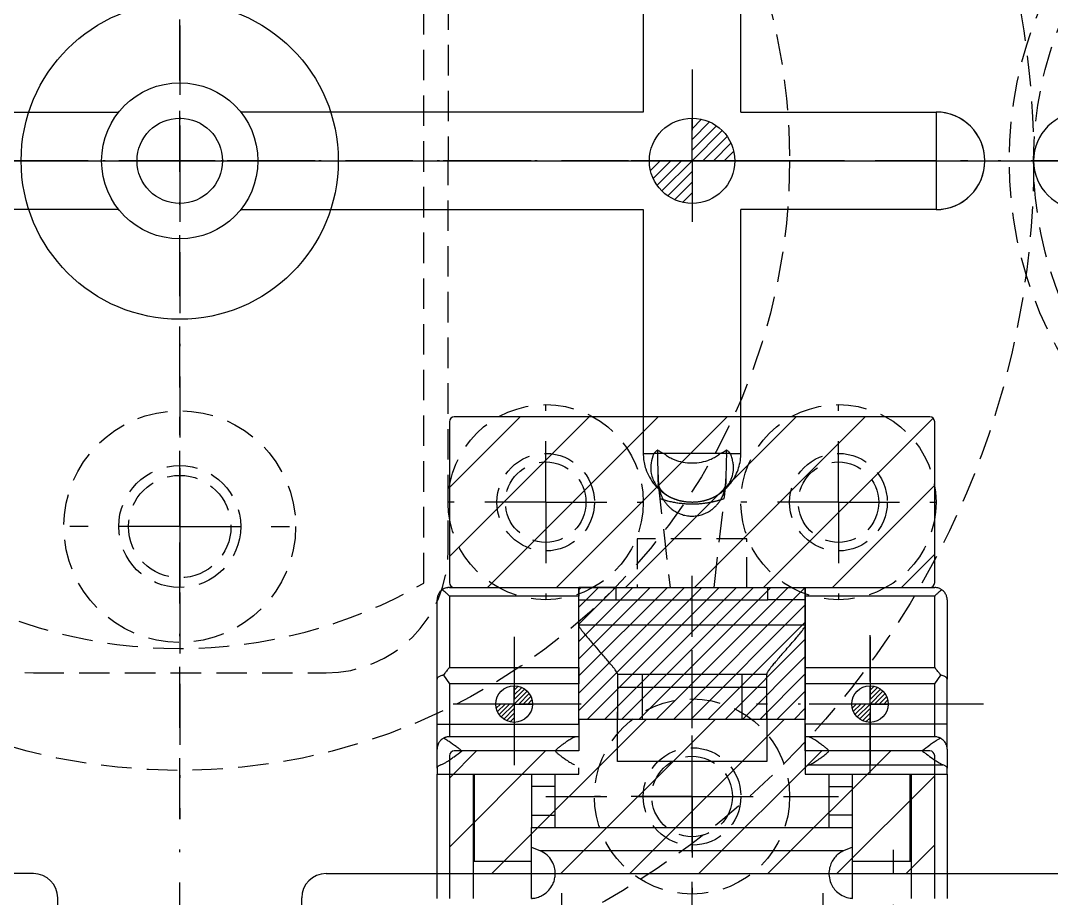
# Model space of a CAD drawing. Extents: x -430 to 437, y -440 to 538.
# Drawn here: x 209.81 to 252.06, y -220.85 to -184.85 of the extents above; entities that cross this region are included whole.
import ezdxf

# ---------------------------------------------------------------- set-up
doc = ezdxf.new("R2010")
doc.units = 0
doc.linetypes.add('BORDER', pattern=[8.75, 2.5, -1.25, 2.5, -1.25, 0, -1.25])
doc.linetypes.add('HIDDEN', pattern=[1.875, 1.25, -0.625])
for name, color, linetype in [('1', 7, 'CONTINUOUS'), ('100', 7, 'CONTINUOUS'), ('2', 7, 'CONTINUOUS')]:
    doc.layers.add(name, color=color, linetype=linetype)

msp = doc.modelspace()

# ---------------------------------------------------------------- linework, layer by layer
at = {"layer": '1', "color": 141, "linetype": 'BORDER'}
for p, q in [((216.3318, -394.6018), (216.3318, 13.3982)), ((216.3318, -394.6018), (216.3318, 13.3982)), ((216.3318, -163.6018), (216.3318, -190.6018)), ((216.3318, -185.4006), (216.3318, -190.6018)), ((237.3318, -186.8518), (237.3318, -190.6018)), ((237.3318, -186.8518), (237.3318, -190.6018)), ((62.3318, -190.6018), (370.3318, -190.6018)), ((247.3318, -190.6018), (185.3318, -190.6018)), ((216.3318, -190.6018), (189.3318, -190.6018)), ((216.3318, -190.6018), (211.1306, -190.6018)), ((216.3318, -190.6018), (216.3318, -195.8031)), ((221.533, -190.6018), (216.3318, -190.6018)), ((243.3318, -190.6018), (216.3318, -190.6018)), ((216.3318, -190.6018), (216.3318, -217.6018)), ((237.3318, -190.6018), (233.5818, -190.6018)), ((237.3318, -190.6018), (233.5818, -190.6018)), ((241.0818, -190.6018), (237.3318, -190.6018)), ((237.3318, -190.6018), (237.3318, -194.3518)), ((241.0818, -190.6018), (237.3318, -190.6018)), ((237.3318, -190.6018), (237.3318, -194.3518)), ((266.3318, -190.6018), (248.3318, -190.6018)), ((237.3318, -249.2698), (237.3318, -206.6118)), ((230.0388, -210.1305), (230.0388, -212.8805)), ((244.6248, -215.7118), (244.6248, -210.0492)), ((244.6248, -210.1305), (244.6248, -212.8805)), ((237.3318, -216.6712), (237.3318, -210.6712)), ((230.0388, -212.8805), (227.2888, -212.8805)), ((232.7888, -212.8805), (230.0388, -212.8805)), ((230.0388, -212.8805), (230.0388, -215.6305)), ((249.2768, -212.8805), (239.9728, -212.8805)), ((244.6248, -212.8805), (241.8748, -212.8805)), ((247.3748, -212.8805), (244.6248, -212.8805)), ((244.6248, -212.8805), (244.6248, -215.6305)), ((231.3318, -216.6712), (237.3318, -216.6712)), ((237.3318, -216.6712), (243.3318, -216.6712)), ((237.3318, -222.6712), (237.3318, -216.6712)), ((245.5938, -241.3104), (245.5938, -218.8526))]:
    msp.add_line(p, q, dxfattribs=at)
at = {"layer": '1', "color": 141, "linetype": 'HIDDEN'}
msp.add_line((226.3318, -207.9223), (226.3318, -173.2813), dxfattribs=at)
at = {"layer": '1', "color": 7, "linetype": 'HIDDEN'}
for p, q in [((227.3318, -174.6018), (227.3318, -190.6018)), ((227.3318, -206.6018), (227.3318, -190.6018)), ((236.1721, -202.6018), (235.7687, -202.6018)), ((236.1755, -202.6018), (236.1755, -202.6018)), ((238.8949, -202.6018), (238.4915, -202.6018)), ((235.9319, -203.7248), (235.9412, -203.8389)), ((235.9412, -203.8389), (235.9415, -203.8418)), ((235.9415, -203.8418), (235.9417, -203.8434)), ((235.9416, -203.8418), (235.9417, -203.8427)), ((235.942, -203.8452), (235.9417, -203.8427)), ((235.9417, -203.8427), (235.9417, -203.8434)), ((235.9417, -203.8434), (235.9421, -203.8464)), ((235.9417, -203.8434), (236.4293, -208.1007)), ((235.9458, -203.8708), (235.942, -203.8452)), ((238.2342, -208.1021), (238.7219, -203.8433)), ((238.6951, -204.009), (238.7216, -203.8463)), ((238.7216, -203.8467), (238.7207, -203.8534)), ((238.7221, -203.8417), (238.7216, -203.8467)), ((238.7216, -203.8463), (238.7219, -203.8433)), ((238.7219, -203.8433), (238.7221, -203.8418)), ((238.7221, -203.8418), (238.7224, -203.8388)), ((238.7224, -203.8388), (238.7317, -203.7248)), ((236.347, -204.3425), (236.4094, -204.3767)), ((236.3475, -204.3429), (236.41, -204.3767)), ((236.4094, -204.3767), (236.4121, -204.3781)), ((236.41, -204.3767), (236.4122, -204.3779)), ((236.4121, -204.3781), (236.4136, -204.3789)), ((236.4136, -204.3789), (236.4134, -204.3788)), ((236.4163, -204.3803), (236.4136, -204.3789)), ((238.2592, -204.3735), (238.2526, -204.377)), ((238.2531, -204.377), (238.2627, -204.372)), ((238.2698, -204.3679), (238.2592, -204.3735)), ((210.3318, -211.6018), (222.3318, -211.6018))]:
    msp.add_line(p, q, dxfattribs=at)
at = {"layer": '1', "color": 7, "linetype": 'CONTINUOUS'}
for p, q in [((235.3318, -178.6018), (235.3318, -188.6018)), ((239.3318, -188.6018), (239.3318, -178.6018)), ((197.3318, -188.6018), (213.8323, -188.6018)), ((235.3318, -188.6018), (218.8314, -188.6018)), ((239.3318, -188.6018), (247.3318, -188.6018)), ((247.3318, -188.6018), (247.3318, -190.6018)), ((147.3318, -190.6018), (285.3318, -190.6018)), ((147.3318, -190.6018), (285.3318, -190.6018)), ((247.3318, -190.6018), (247.3318, -192.6018)), ((213.8323, -192.6018), (197.3318, -192.6018)), ((218.8314, -192.6018), (235.3318, -192.6018)), ((235.3318, -192.6018), (235.3318, -202.6018)), ((247.3318, -192.6018), (239.3318, -192.6018)), ((239.3318, -202.6018), (239.3318, -192.6018)), ((235.3318, -202.6018), (235.7663, -202.6018)), ((238.4881, -202.6018), (236.1755, -202.6018)), ((238.8973, -202.6018), (239.3318, -202.6018)), ((227.3868, -208.1018), (232.6908, -208.1018)), ((232.6908, -208.1018), (232.6908, -208.458)), ((234.2208, -208.1018), (232.6908, -208.1018)), ((234.2208, -208.6118), (234.2208, -208.1018)), ((240.4428, -208.6118), (240.4428, -208.1018)), ((240.4428, -208.1018), (241.9728, -208.1018)), ((241.9728, -208.458), (241.9728, -208.1018)), ((241.9728, -208.1018), (247.2768, -208.1018)), ((226.8768, -211.8605), (226.8768, -208.6118)), ((232.6908, -208.458), (227.3868, -208.458)), ((227.3868, -208.458), (227.3868, -211.3854)), ((232.6908, -211.3854), (232.6908, -208.458)), ((232.6908, -208.6118), (234.2208, -208.6118)), ((234.2208, -208.6118), (240.4428, -208.6118)), ((241.9728, -208.6118), (240.4428, -208.6118)), ((247.2768, -208.458), (241.9728, -208.458)), ((241.9728, -211.3854), (241.9728, -208.458)), ((247.2768, -211.3854), (247.2768, -208.458)), ((247.7868, -208.6118), (247.7868, -211.8605)), ((232.6908, -209.6318), (241.9728, -209.6318)), ((227.3868, -211.3854), (232.6908, -211.3854)), ((232.6908, -211.3854), (232.6908, -212.0492)), ((234.2718, -211.6394), (234.2718, -211.6718)), ((235.2918, -211.6718), (234.2718, -211.6718)), ((234.2718, -211.6718), (234.2718, -213.2018)), ((239.3718, -211.6718), (235.2918, -211.6718)), ((235.2918, -211.6718), (235.2918, -213.2018)), ((240.3918, -211.6718), (239.3718, -211.6718)), ((239.3718, -211.6718), (239.3718, -213.2018)), ((240.3914, -211.6458), (240.3919, -211.6514)), ((240.3918, -211.6514), (240.3918, -211.6718)), ((240.3918, -213.2018), (240.3918, -211.6718)), ((241.9728, -212.0492), (241.9728, -211.3854)), ((241.9728, -211.3854), (247.2768, -211.3854)), ((226.8768, -213.7118), (226.8768, -211.8605)), ((227.1406, -211.6953), (227.3868, -212.0492)), ((232.6908, -212.0492), (227.3868, -212.0492)), ((227.3868, -212.0492), (227.3868, -213.7118)), ((232.6908, -213.7118), (232.6908, -212.0492)), ((247.2768, -212.0492), (241.9728, -212.0492)), ((241.9728, -213.7118), (241.9728, -212.0492)), ((247.2768, -212.0492), (247.523, -211.6953)), ((247.2768, -213.7118), (247.2768, -212.0492)), ((247.7868, -213.7118), (247.7868, -211.8605)), ((234.2718, -215.2418), (234.2718, -213.2018)), ((240.3918, -213.2018), (240.3918, -215.2418)), ((226.8768, -214.7318), (226.8768, -213.7118)), ((226.8768, -213.7118), (227.3868, -213.7118)), ((227.3868, -213.7118), (232.6908, -213.7118)), ((227.3868, -213.7118), (227.3868, -214.2218)), ((232.6908, -213.7118), (232.6908, -214.2218)), ((247.2768, -213.7118), (241.9728, -213.7118)), ((241.9728, -213.7118), (241.9728, -214.2218)), ((247.2768, -214.2218), (247.2768, -213.7118)), ((247.7868, -213.7118), (247.2768, -213.7118)), ((247.7868, -214.7318), (247.7868, -213.7118)), ((232.5936, -214.2218), (227.3868, -214.2218)), ((232.6908, -214.2218), (232.5936, -214.2218)), ((242.07, -214.2218), (241.9728, -214.2218)), ((241.9728, -214.2218), (241.9728, -215.4952)), ((247.2768, -214.2218), (242.07, -214.2218)), ((226.8768, -215.5066), (226.8768, -214.7318)), ((247.7868, -214.7318), (247.7868, -215.5066)), ((240.3918, -215.2418), (234.2718, -215.2418)), ((242.1477, -215.3685), (247.6097, -215.3685)), ((226.8768, -215.5066), (226.8768, -215.7518)), ((226.8768, -215.7518), (227.3868, -215.7518)), ((226.8768, -220.8518), (226.8768, -215.7518)), ((227.3868, -215.7518), (232.6908, -215.7518)), ((227.3868, -215.7518), (227.3868, -220.8518)), ((228.3558, -215.7518), (228.3558, -220.8518)), ((228.4068, -219.3218), (228.4068, -215.7518)), ((230.7528, -215.7518), (230.7528, -217.9448)), ((231.7218, -217.9448), (231.7218, -215.7518)), ((232.6908, -215.7518), (232.6908, -215.4952)), ((241.9728, -215.4952), (241.9728, -215.7518)), ((241.9728, -215.7518), (247.2768, -215.7518)), ((242.9418, -215.7518), (242.9418, -217.9448)), ((243.9108, -217.9448), (243.9108, -215.7518)), ((246.2568, -215.7518), (246.2568, -219.3218)), ((246.3078, -215.7518), (246.3078, -220.8518)), ((247.2768, -215.7518), (247.7868, -215.7518)), ((247.2768, -220.8518), (247.2768, -215.7518)), ((247.7868, -215.7518), (247.7868, -215.5066)), ((247.7868, -215.7518), (247.7868, -220.8518)), ((230.7528, -218.7564), (230.7528, -217.9448)), ((230.7528, -217.9448), (243.9108, -217.9448)), ((243.9108, -218.7564), (243.9108, -217.9448)), ((230.7528, -220.8506), (230.7528, -218.7564)), ((230.7528, -218.7564), (231.1215, -218.9022)), ((243.9108, -218.7564), (243.5421, -218.9022)), ((243.9108, -220.8506), (243.9108, -218.7564)), ((243.5421, -218.9022), (231.1215, -218.9022)), ((228.3558, -219.3218), (230.7528, -219.3218)), ((243.9108, -219.3218), (246.3078, -219.3218))]:
    msp.add_line(p, q, dxfattribs=at)
at = {"layer": '1', "color": 231, "linetype": 'CONTINUOUS'}
for p, q in [((237.3318, -190.6018), (237.3318, -188.8518)), ((237.3318, -190.6018), (237.3318, -188.8518)), ((237.7247, -188.8965), (237.3318, -189.2893)), ((237.7247, -188.8965), (237.3318, -189.2893)), ((238.0518, -189.0068), (237.3318, -189.7268)), ((238.0518, -189.0068), (237.3318, -189.7268)), ((238.331, -189.1651), (237.3318, -190.1643)), ((238.331, -189.1651), (237.3318, -190.1643)), ((238.5693, -189.3644), (237.3318, -190.6018)), ((238.5693, -189.3644), (237.3318, -190.6018)), ((238.7685, -189.6026), (237.7693, -190.6018)), ((238.7685, -189.6026), (237.7693, -190.6018)), ((238.9268, -189.8818), (238.2068, -190.6018)), ((238.9268, -189.8818), (238.2068, -190.6018)), ((239.0372, -190.209), (238.6443, -190.6018)), ((239.0372, -190.209), (238.6443, -190.6018)), ((237.3318, -190.6018), (235.5818, -190.6018)), ((237.3318, -190.6018), (235.5818, -190.6018)), ((235.6265, -190.9947), (236.0193, -190.6018)), ((235.6265, -190.9947), (236.0193, -190.6018)), ((235.7368, -191.3219), (236.4568, -190.6018)), ((235.7368, -191.3219), (236.4568, -190.6018)), ((235.8951, -191.601), (236.8943, -190.6018)), ((235.8951, -191.601), (236.8943, -190.6018)), ((236.0944, -191.8393), (237.3318, -190.6018)), ((236.0944, -191.8393), (237.3318, -190.6018)), ((237.3318, -190.6018), (239.0818, -190.6018)), ((237.3318, -190.6018), (237.3318, -192.3518)), ((237.3318, -190.6018), (239.0818, -190.6018)), ((237.3318, -190.6018), (237.3318, -192.3518)), ((236.3326, -192.0385), (237.3318, -191.0393)), ((236.3326, -192.0385), (237.3318, -191.0393)), ((236.6118, -192.1969), (237.3318, -191.4768)), ((236.6118, -192.1969), (237.3318, -191.4768)), ((236.939, -192.3072), (237.3318, -191.9143)), ((236.939, -192.3072), (237.3318, -191.9143))]:
    msp.add_line(p, q, dxfattribs=at)
at = {"layer": '1', "color": 150, "linetype": 'CONTINUOUS'}
for p, q in [((227.3868, -206.8294), (233.1143, -201.1018)), ((227.3868, -204.0009), (230.2859, -201.1018)), ((228.9428, -208.1018), (235.9428, -201.1018)), ((231.7712, -208.1018), (238.7712, -201.1018)), ((234.5996, -208.1018), (241.5996, -201.1018)), ((237.428, -208.1018), (244.428, -201.1018)), ((240.2565, -208.1018), (247.2077, -201.1506)), ((243.0849, -208.1018), (247.2768, -203.9099)), ((245.9133, -208.1018), (247.2768, -206.7383))]:
    msp.add_line(p, q, dxfattribs=at)
at = {"layer": '1', "color": 91, "linetype": 'CONTINUOUS'}
for p, q in [((247.0768, -201.1018), (227.5868, -201.1018)), ((227.3868, -201.3018), (227.3868, -207.9018)), ((247.2768, -207.9018), (247.2768, -201.3018)), ((227.5868, -208.1018), (247.0768, -208.1018))]:
    msp.add_line(p, q, dxfattribs=at)
at = {"layer": '1', "color": 213, "linetype": 'HIDDEN'}
for p, q in [((239.5818, -206.1018), (235.0818, -206.1018)), ((235.0818, -206.1018), (235.0818, -208.1018)), ((239.5818, -208.1018), (239.5818, -206.1018))]:
    msp.add_line(p, q, dxfattribs=at)
at = {"layer": '1', "color": 121, "linetype": 'CONTINUOUS'}
for p, q in [((234.2718, -211.6394), (234.2718, -211.6394)), ((240.3919, -211.6514), (240.3918, -211.6514)), ((242.1477, -215.3685), (242.1477, -215.3686)), ((230.7528, -220.8506), (230.7528, -220.8506)), ((243.9108, -220.8513), (243.9108, -220.8506))]:
    msp.add_line(p, q, dxfattribs=at)
at = {"layer": '1', "color": 30, "linetype": 'CONTINUOUS'}
for p, q in [((230.0388, -212.8805), (230.0388, -212.1305)), ((230.2072, -212.1496), (230.0388, -212.318)), ((230.3474, -212.1969), (230.0388, -212.5055)), ((230.4671, -212.2648), (230.0388, -212.693)), ((230.5692, -212.3502), (230.0388, -212.8805)), ((230.6546, -212.4523), (230.2263, -212.8805)), ((244.6248, -212.8805), (244.6248, -212.1305)), ((244.7932, -212.1496), (244.6248, -212.318)), ((244.9334, -212.1969), (244.6248, -212.5055)), ((245.0531, -212.2648), (244.6248, -212.693)), ((245.1552, -212.3502), (244.6248, -212.8805)), ((245.2406, -212.4523), (244.8123, -212.8805)), ((230.0388, -212.8805), (229.2888, -212.8805)), ((229.308, -213.0489), (229.4763, -212.8805)), ((229.3552, -213.1891), (229.6638, -212.8805)), ((229.4231, -213.3087), (229.8513, -212.8805)), ((229.5085, -213.4108), (230.0388, -212.8805)), ((230.0388, -212.8805), (230.7888, -212.8805)), ((230.0388, -212.8805), (230.0388, -213.6305)), ((230.7224, -212.5719), (230.4138, -212.8805)), ((230.7697, -212.7121), (230.6013, -212.8805)), ((244.6248, -212.8805), (243.8748, -212.8805)), ((243.894, -213.0489), (244.0623, -212.8805)), ((243.9412, -213.1891), (244.2498, -212.8805)), ((244.0091, -213.3087), (244.4373, -212.8805)), ((244.0945, -213.4108), (244.6248, -212.8805)), ((244.6248, -212.8805), (245.3748, -212.8805)), ((244.6248, -212.8805), (244.6248, -213.6305)), ((245.3084, -212.5719), (244.9998, -212.8805)), ((245.3557, -212.7121), (245.1873, -212.8805)), ((229.6106, -213.4962), (230.0388, -213.068)), ((229.7302, -213.5641), (230.0388, -213.2555)), ((244.1966, -213.4962), (244.6248, -213.068)), ((244.3162, -213.5641), (244.6248, -213.2555)), ((229.8705, -213.6114), (230.0388, -213.443)), ((244.4565, -213.6114), (244.6248, -213.443)), ((231.7218, -216.2618), (230.7528, -216.2618)), ((242.9418, -216.2618), (243.9108, -216.2618)), ((230.7528, -217.4348), (231.7218, -217.4348)), ((243.9108, -217.4348), (242.9418, -217.4348))]:
    msp.add_line(p, q, dxfattribs=at)
at = {"layer": '1', "color": 71, "linetype": 'CONTINUOUS'}
for p, q in [((210.3318, -219.8318), (180.3318, -219.8318)), ((222.3318, -219.8318), (252.3318, -219.8318)), ((211.3318, -274.1978), (211.3318, -220.8318)), ((221.3318, -274.1978), (221.3318, -220.8318))]:
    msp.add_line(p, q, dxfattribs=at)
at = {"layer": '1', "color": 141, "linetype": 'HIDDEN'}
for centre, radius in [((216.3318, -190.6018), 50), ((216.3318, -190.6018), 35), ((216.3318, -205.6018), 4.75)]:
    msp.add_circle(centre, radius, dxfattribs=at)
at = {"layer": '1', "color": 7, "linetype": 'HIDDEN'}
for centre, radius in [((216.3318, -190.6018), 25), ((266.3318, -190.6018), 16), ((266.3318, -190.6018), 15)]:
    msp.add_circle(centre, radius, dxfattribs=at)
at = {"layer": '1', "color": 7, "linetype": 'CONTINUOUS'}
for radius in [6.5, 3.2012, 1.75]:
    msp.add_circle((216.3318, -190.6018), radius, dxfattribs=at)
at = {"layer": '1', "color": 231, "linetype": 'CONTINUOUS'}
msp.add_circle((237.3318, -190.6018), 1.75, dxfattribs=at)
msp.add_circle((237.3318, -190.6018), 1.75, dxfattribs=at)
at = {"layer": '1', "color": 21, "linetype": 'HIDDEN'}
for centre in [(231.3318, -204.6018), (243.3318, -204.6018), (237.3318, -216.6712)]:
    msp.add_circle(centre, 4, dxfattribs=at)
at = {"layer": '1', "color": 30, "linetype": 'CONTINUOUS'}
for centre in [(230.0388, -212.8805), (244.6248, -212.8805)]:
    msp.add_circle(centre, 0.75, dxfattribs=at)
at = {"layer": '1', "color": 7, "linetype": 'CONTINUOUS'}
for centre, radius, start, end in [((247.3318, -190.6018), 2, 359.99973, 89.99989), ((247.3318, -190.6018), 2, 0, 90.00011), ((247.3318, -190.6018), 2, 0.00027, 90), ((247.3318, -190.6018), 2, 0, 90), ((253.3318, -190.6018), 2, 90, 270), ((247.3318, -190.6018), 2, 270, 359.99973), ((247.3318, -190.6018), 2, 270, 0), ((247.3318, -190.6018), 2, 270.00011, 0.00027), ((247.3318, -190.6018), 2, 269.99989, 0), ((241.6248, -202.496), 6.2939, 180.96324, 181.67139), ((236.9073, -202.6337), 1.5744, 181.67139, 183.0863), ((237.2361, -202.6159), 1.9037, 183.08839, 190.94008), ((237.1075, -203.2161), 1.4733, 160.29379, 174.92006), ((236.9661, -203.1654), 1.3231, 158.47511, 160.29493), ((240.6686, -204.6258), 5.3032, 157.56643, 158.47511), ((238.3839, -205.2586), 3.7296, 133.08334, 134.57389), ((239.084, -206.0071), 4.7545, 131.76271, 133.08334), ((242.393, -202.6978), 6.4791, 179.715, 180.48093), ((241.9626, -202.6957), 6.0488, 179.06775, 179.71468), ((247.5636, -202.6544), 11.6499, 180.48093, 181.05191), ((260.1003, -202.9909), 24.1889, 178.74417, 179.06775), ((238.4147, -198.7066), 4.509, 236.36594, 237.14193), ((236.579, -201.5486), 1.1257, 237.14193, 238.69525), ((236.5861, -201.537), 1.1393, 238.69618, 241.15282), ((236.6087, -201.496), 1.1861, 241.15282, 243.53846), ((236.6133, -201.4868), 1.1964, 243.53844, 245.2152), ((238.119, -198.2258), 4.7882, 245.2152, 246.05307), ((239.0588, -199.0449), 4.5787, 230.97138, 231.77488), ((236.9328, -201.7442), 1.1427, 231.77488, 233.38322), ((237.1009, -201.518), 1.4246, 233.38336, 241.05046), ((237.2616, -201.2274), 1.7567, 241.05046, 247.94121), ((237.4022, -201.2277), 1.7563, 292.05867, 298.96341), ((237.563, -201.5182), 1.4243, 298.96341, 306.61678), ((237.7299, -201.7429), 1.1444, 306.61882, 308.22543), ((235.6056, -199.0459), 4.5775, 308.22543, 309.029), ((236.545, -198.2267), 4.7873, 293.94694, 294.78513), ((238.0505, -201.487), 1.1962, 294.78513, 296.46154), ((238.0553, -201.4966), 1.1854, 296.46064, 298.87078), ((238.0779, -201.5375), 1.1387, 298.87078, 301.30475), ((238.085, -201.5493), 1.1249, 301.30341, 302.85838), ((236.2506, -198.7091), 4.506, 302.85838, 303.63472), ((214.0812, -202.9986), 24.6711, 0.93184, 1.24914), ((235.5803, -206.0065), 4.7536, 46.91662, 48.23754), ((228.2383, -202.6669), 10.5117, 358.90215, 359.51878), ((232.5793, -202.6977), 6.1705, 0.29759, 0.93184), ((232.1537, -202.6998), 6.5962, 359.51878, 0.29683), ((236.2818, -205.2565), 3.7267, 45.42497, 46.91662), ((233.9909, -204.6279), 5.3079, 21.53052, 22.43836), ((237.6965, -203.166), 1.3243, 19.71245, 21.53052), ((237.5358, -203.2236), 1.495, 12.6022, 19.71272), ((237.3112, -202.5974), 2.021, 353.81353, 355.39711), ((237.6889, -202.6278), 1.642, 355.39711, 357.15338), ((237.7565, -202.6312), 1.5744, 357.15448, 358.45905), ((233.0376, -202.5043), 6.295, 358.45905, 359.11182), ((237.363, -202.5914), 2.0329, 190.94008, 198.5388), ((236.8647, -203.1945), 1.2296, 174.92006, 190.93903), ((251.3138, -202.5854), 15.4008, 181.05235, 181.80221), ((297.4645, -201.1333), 61.5744, 181.80221, 182.177316), ((237.2971, -201.1398), 1.8512, 247.94105, 259.25857), ((237.3318, -200.9568), 2.0374, 259.25857, 270), ((237.3318, -200.9572), 2.0371, 270.00016, 280.78708), ((237.3667, -201.1401), 1.8509, 280.78708, 292.05879), ((154.7925, -200.404), 83.9926, 357.906265, 358.197931), ((224.3469, -202.5924), 14.4038, 358.19793, 358.90236), ((237.6139, -203.2061), 1.415, 5.29353, 12.6022), ((237.7648, -203.1921), 1.2634, 351.83707, 5.29361), ((237.3246, -202.5989), 2.0075, 335.96715, 353.81359), ((237.3263, -202.6037), 1.9942, 198.5386, 209.32805), ((237.3468, -202.5922), 2.0177, 209.32805, 220.05078), ((236.8595, -203.1955), 1.2243, 190.93919, 201.85841), ((237.3272, -202.6), 2.0046, 318.12609, 335.96715), ((237.8025, -203.1975), 1.2254, 338.173, 351.83707), ((236.9257, -203.169), 1.2956, 201.85841, 212.4713), ((237.3559, -202.5845), 2.0296, 220.05075, 221.89857), ((236.944, -203.1573), 1.3173, 212.47115, 215.21713), ((237.078, -202.8339), 1.6562, 221.89857, 223.94337), ((236.7805, -203.2727), 1.1172, 215.21713, 218.19828), ((237.0293, -202.8808), 1.5886, 223.94468, 225.3104), ((236.7497, -203.297), 1.0779, 218.1988, 219.88997), ((240.3741, -199.4995), 6.3447, 225.3104, 225.99456), ((239.2299, -201.2239), 4.3105, 219.88997, 220.73629), ((236.081, -201.3475), 3.7709, 313.91853, 315.55404), ((235.4418, -201.2271), 4.3023, 319.2247, 320.07335), ((237.9174, -203.299), 1.0741, 320.07335, 321.77189), ((237.7964, -203.2037), 1.2282, 321.77173, 330.06441), ((237.6847, -202.9205), 1.5245, 315.55404, 318.1267), ((237.7473, -203.1754), 1.2848, 330.06441, 338.17271), ((227.3621, -208.5935), 0.48, 131.55136, 151.92138), ((227.3133, -208.5385), 0.4065, 128.60502, 131.55197), ((228.0783, -209.4966), 1.6325, 127.13487, 128.60502), ((227.9764, -209.5241), 1.5959, 122.43925, 123.62081), ((223.0217, -213.6537), 6.8095, 52.7066, 53.28395), ((227.334, -208.5134), 0.3983, 120.07588, 122.43925), ((227.3742, -208.5828), 0.4785, 109.44696, 120.07626), ((226.1152, -209.592), 1.7039, 51.55308, 52.7066), ((226.0727, -209.6455), 1.7722, 47.64934, 51.55168), ((227.3906, -208.6292), 0.5277, 99.36716, 109.44696), ((227.3718, -208.5155), 0.4125, 94.6328, 99.36491), ((227.4058, -208.9349), 0.8333, 91.30473, 94.6328), ((247.2399, -209.7234), 1.622, 87.75099, 88.69394), ((247.2876, -208.5067), 0.4043, 85.86166, 87.75099), ((247.2821, -208.5834), 0.4812, 75.43659, 85.86096), ((247.2704, -208.6283), 0.5277, 65.52479, 75.43659), ((248.7105, -209.7846), 1.9555, 127.16137, 130.55345), ((247.3206, -208.5181), 0.4066, 60.09991, 65.52454), ((247.0929, -208.9141), 0.8633, 56.37997, 60.09991), ((248.7901, -209.8895), 2.0872, 126.68695, 127.16207), ((252.5405, -214.9235), 8.3647, 126.44985, 126.68695), ((246.599, -209.4733), 1.6056, 51.25204, 52.74999), ((247.3536, -208.5329), 0.4, 48.25203, 51.25204), ((247.3416, -208.5464), 0.4181, 44.28179, 48.25256), ((247.2716, -208.6147), 0.5158, 40.7137, 44.28179), ((247.2722, -208.6142), 0.5151, 24.18848, 40.71404), ((227.6978, -208.6289), 0.8211, 175.71973, 178.81169), ((227.2857, -208.598), 0.4079, 171.33433, 175.71973), ((227.4045, -208.6162), 0.5281, 151.92138, 171.33106), ((226.2297, -209.4731), 1.539, 43.46148, 47.64934), ((226.4372, -209.2765), 1.2532, 42.56088, 43.46189), ((223.6496, -211.8364), 5.0378, 42.11252, 42.56088), ((249.231, -210.2245), 2.6342, 136.36166, 137.8873), ((248.2513, -209.2904), 1.2806, 134.1741, 136.36166), ((248.5558, -209.6038), 1.7175, 130.55345, 134.17289), ((247.275, -208.6129), 0.5119, 8.61392, 24.18848), ((247.3726, -208.5981), 0.4132, 4.261, 8.61438), ((246.9575, -208.6291), 0.8295, 1.19044, 4.261), ((232.8711, -209.6268), 0.1842, 191.7241, 198.27642), ((232.8423, -209.6363), 0.1537, 198.27642, 205.46305), ((233.1035, -209.5119), 0.4431, 205.46816, 213.43671), ((234.4105, -208.6489), 2.0093, 213.43671, 217.17768), ((235.9061, -207.5147), 3.8863, 217.1768, 219.28784), ((242.4082, -202.195), 12.2874, 219.28784, 220.47541), ((237.8151, -206.812), 5.0604, 320.95656, 322.98486), ((240.3718, -208.7397), 1.8584, 322.98486, 326.33224), ((241.033, -209.1801), 1.0639, 326.33253, 330.0537), ((241.8186, -209.6327), 0.1573, 330.0537, 339.74187), ((241.8594, -209.6478), 0.1138, 339.74089, 343.73571), ((241.5259, -209.5505), 0.4612, 343.73571, 345.71937), ((247.2635, -198.0518), 18.6701, 220.47549, 221.12837), ((289.5068, -161.1638), 74.7523, 221.12837, 221.454599), ((200.9536, -175.106), 53.6829, 318.53637, 319.20276), ((235.724, -205.1161), 7.7527, 319.20276, 320.95642), ((165.8059, -270.2414), 90.1714, 41.032987, 41.36459), ((298.1177, -260.8103), 75.8782, 138.620829, 139.002322), ((224.1573, -219.4584), 12.8163, 40.1535, 41.03299), ((226.7022, -217.3112), 9.4866, 38.73543, 40.15332), ((246.2547, -215.8821), 7.2603, 139.86393, 141.32171), ((252.0849, -220.7979), 14.8863, 139.00232, 139.86376), ((230.1563, -213.7833), 3.668, 143.77495, 145.30217), ((228.7946, -212.7857), 1.9799, 141.69754, 143.77495), ((229.2718, -213.1627), 2.5881, 139.86246, 141.69669), ((233.2443, -216.5123), 7.7843, 138.80499, 139.86246), ((231.8988, -213.1427), 2.8248, 36.13703, 38.73543), ((232.9621, -212.3662), 1.5081, 32.4662, 36.13677), ((233.8815, -211.7813), 0.4185, 25.4946, 32.4662), ((234.1208, -211.6672), 0.1533, 18.30193, 25.49504), ((234.0913, -211.6769), 0.1843, 11.74216, 18.30193), ((240.7879, -211.7151), 0.4024, 167.89808, 170.09148), ((240.4906, -211.6513), 0.0985, 163.4619, 167.89808), ((240.4933, -211.6521), 0.1012, 154.08533, 163.46272), ((240.7152, -211.7599), 0.3479, 149.0339, 154.08533), ((241.4789, -212.2182), 1.2385, 145.82752, 149.03413), ((242.2015, -212.7087), 2.1119, 143.37396, 145.82752), ((243.4503, -213.6371), 3.668, 141.32171, 143.3739), ((242.1348, -215.8921), 6.8375, 39.91609, 41.2334), ((245.4517, -213.1172), 2.513, 37.74382, 39.91609), ((245.957, -212.7261), 1.8739, 35.90512, 37.74402), ((244.5478, -213.7463), 3.6136, 34.58181, 35.90512), ((226.9685, -211.8654), 0.0918, 163.2976, 176.92744), ((226.9567, -211.8619), 0.0795, 148.65376, 163.2976), ((226.9939, -211.8845), 0.123, 133.54731, 148.65028), ((227.1067, -212.0033), 0.2868, 123.67249, 133.54731), ((227.1172, -212.019), 0.3057, 112.5186, 123.67283), ((227.244, -212.3248), 0.6368, 104.79626, 112.5186), ((227.2631, -212.3969), 0.7114, 103.16225, 104.79586), ((227.7501, -214.4796), 2.8503, 102.34658, 103.16225), ((246.9824, -214.0989), 2.4637, 76.3793, 77.32496), ((247.4179, -212.3019), 0.6147, 74.48564, 76.3793), ((247.4008, -212.3632), 0.6783, 67.66153, 74.48524), ((247.4958, -212.132), 0.4284, 59.07907, 67.66153), ((247.5999, -211.9582), 0.2258, 47.08337, 59.08045), ((247.6745, -211.878), 0.1162, 30.34604, 47.08337), ((247.7017, -211.8621), 0.0847, 16.21707, 30.34713), ((247.689, -211.8658), 0.098, 3.10228, 16.21707), ((227.3894, -214.7355), 0.513, 160.63742, 170.40999), ((227.4574, -214.7594), 0.585, 151.48696, 160.63742), ((227.3655, -214.7094), 0.4804, 138.38195, 151.48681), ((227.348, -214.6939), 0.4571, 124.94613, 138.38195), ((227.3243, -214.6601), 0.4157, 121.56667, 124.94588), ((227.9809, -215.7287), 1.6699, 119.88067, 121.56667), ((227.8519, -215.7194), 1.6012, 114.7403, 116.04254), ((223.811, -220.1875), 6.7846, 59.91697, 60.52935), ((227.3489, -214.6278), 0.3993, 112.13359, 114.7403), ((227.3667, -214.6716), 0.4466, 106.12143, 112.13192), ((226.3632, -215.7817), 1.693, 58.69049, 59.91697), ((227.3956, -214.7714), 0.5505, 100.71763, 106.12143), ((225.8819, -216.5732), 2.6194, 55.32798, 58.69162), ((227.3693, -214.6326), 0.4092, 95.28823, 100.71678), ((227.4086, -215.0567), 0.8352, 91.49062, 95.28823), ((219.2946, -226.0964), 14.1988, 53.88356, 55.32798), ((223.0196, -220.9911), 7.879, 52.78998, 53.8833), ((234.0264, -217.36), 3.4552, 126.95033, 129.10234), ((236.6404, -220.8352), 7.8037, 125.718, 126.95031), ((235.552, -219.3216), 5.9394, 124.30755, 125.718), ((234.136, -217.2463), 3.4271, 121.30121, 124.30726), ((232.9488, -215.2939), 1.1421, 116.09441, 121.30121), ((232.7883, -214.9662), 0.7771, 110.16946, 116.095), ((232.6051, -214.4675), 0.2459, 99.6304, 110.16946), ((232.5918, -214.389), 0.1662, 96.21155, 99.62758), ((232.6462, -214.8891), 0.6694, 94.50927, 96.21155), ((242.0214, -214.8684), 0.6484, 84.02666, 85.70001), ((242.0721, -214.3839), 0.1612, 80.67358, 84.02666), ((242.0597, -214.4594), 0.2377, 70.30206, 80.67303), ((241.8926, -214.9262), 0.7335, 64.40515, 70.30206), ((241.7198, -215.2869), 1.1335, 58.41662, 64.40465), ((240.3553, -217.5063), 3.7388, 55.12154, 58.41662), ((237.8056, -221.1642), 8.1976, 53.73781, 55.12154), ((239.9618, -218.2247), 4.5521, 51.88213, 53.73781), ((265.5733, -239.4751), 31.0223, 126.61163, 127.31696), ((251.697, -220.7986), 7.7551, 125.20116, 126.61163), ((249.5832, -217.8023), 4.0882, 122.83058, 125.20064), ((247.2346, -215.846), 1.6248, 87.43713, 88.50985), ((247.2891, -214.6282), 0.4056, 85.29136, 87.43713), ((247.2824, -214.7091), 0.4868, 76.42083, 85.29176), ((248.3627, -215.9106), 1.837, 119.29425, 122.83058), ((247.2835, -214.7046), 0.4822, 67.86563, 76.42083), ((248.3403, -215.8706), 1.7912, 118.67677, 119.29497), ((247.3149, -214.6274), 0.3989, 65.25878, 67.86851), ((250.9403, -220.6243), 7.2094, 118.36956, 118.67677), ((246.8113, -215.7202), 1.6021, 63.95769, 65.25878), ((246.7225, -215.7014), 1.6266, 59.89208, 60.8544), ((247.3354, -214.6445), 0.4049, 57.96141, 59.89208), ((247.2865, -214.7226), 0.4971, 36.40512, 57.96152), ((247.2721, -214.7332), 0.5149, 15.4543, 36.40512), ((247.3106, -214.7226), 0.475, 7.71816, 15.45308), ((227.6897, -214.7505), 0.8131, 175.28096, 178.68732), ((227.276, -214.7163), 0.3979, 170.41239, 175.28096), ((223.3848, -209.3648), 7.0573, 305.09089, 306.46113), ((204.3827, -183.6484), 39.0325, 306.46113, 307.04374), ((223.5158, -220.3376), 7.0585, 51.63494, 52.78998), ((231.7547, -214.8027), 0.0211, 157.68744, 178.71818), ((231.7605, -214.8028), 0.027, 178.72664, 213.18139), ((231.8053, -214.8235), 0.0759, 146.63931, 157.68744), ((231.9694, -214.6662), 0.2766, 213.18139, 223.79896), ((231.8822, -214.8741), 0.1679, 137.72287, 146.63644), ((232.1856, -215.15), 0.578, 132.92337, 137.72287), ((232.2276, -214.4187), 0.6342, 223.79894, 229.15693), ((232.5388, -215.5297), 1.0966, 129.10234, 132.92504), ((233.2167, -213.2745), 2.1467, 229.15693, 232.0697), ((234.7753, -211.2746), 4.6822, 232.0691, 233.64114), ((236.2158, -209.3179), 7.1119, 233.64114, 234.91779), ((237.6852, -208.2864), 8.3941, 305.34693, 306.39536), ((239.4712, -210.7094), 5.384, 306.39502, 308.49458), ((240.7204, -217.258), 3.3233, 49.87583, 51.88237), ((242.2059, -214.148), 0.9906, 308.49458, 313.39167), ((242.538, -215.1013), 0.5028, 44.71733, 49.87583), ((242.6875, -214.6574), 0.2895, 313.39203, 322.95696), ((242.6952, -214.9456), 0.2816, 38.66259, 44.71728), ((242.8393, -214.8304), 0.0971, 28.34615, 38.66259), ((242.8704, -214.7955), 0.0604, 322.95696, 344.00513), ((242.8877, -214.8043), 0.0421, 7.54844, 28.35029), ((242.8969, -214.803), 0.0328, 344.00778, 7.54844), ((312.7101, -127.5062), 109.4042, 232.932984, 233.009344), ((263.251, -193.1629), 27.2032, 233.00934, 233.1629), ((255.5189, -203.4848), 14.3065, 233.16259, 234.39679), ((247.164, -214.7424), 0.6229, 0.97446, 7.71816), ((226.9475, -215.5056), 0.0699, 140.34242, 160.09003), ((227.0309, -215.5748), 0.1783, 128.01306, 140.34242), ((227.0784, -215.6355), 0.2553, 119.51351, 128.01338), ((227.1976, -215.846), 0.4973, 113.4248, 119.51351), ((227.2154, -215.8873), 0.5423, 111.37915, 113.42574), ((227.8094, -217.4046), 2.1717, 110.35624, 111.37915), ((226.6841, -214.4293), 1.0095, 291.49828, 294.73412), ((226.7784, -214.6342), 0.7839, 294.73412, 298.40587), ((226.1979, -213.5609), 2.0041, 298.40621, 302.38722), ((224.9445, -211.5848), 4.3442, 302.38722, 305.091), ((234.7026, -211.4723), 4.4792, 234.91795, 237.76629), ((233.293, -213.7078), 1.8365, 237.76629, 242.21744), ((232.7762, -214.6888), 0.7276, 242.21728, 245.35444), ((232.894, -214.432), 1.0102, 245.35444, 248.0195), ((242.0386, -215.5022), 0.0646, 152.53642, 159.65668), ((242.0544, -215.5105), 0.0824, 136.22457, 152.53752), ((242.1463, -215.5985), 0.2096, 126.0138, 136.22457), ((242.1897, -215.6582), 0.2835, 118.65584, 126.01548), ((242.3008, -215.8616), 0.5152, 113.19917, 118.65584), ((242.3129, -215.8897), 0.5459, 111.32676, 113.19837), ((242.9091, -217.4169), 2.1853, 110.39097, 111.32676), ((241.7944, -214.5), 0.9376, 292.13353, 299.71754), ((240.7064, -212.5938), 3.1325, 299.71754, 303.86603), ((240.1105, -211.7059), 4.2019, 303.86619, 305.34693), ((249.7718, -211.5114), 4.4345, 234.39679, 236.61341), ((248.8359, -212.9314), 2.7338, 236.6136, 240.95576), ((247.8928, -214.6298), 0.7912, 240.95576, 249.03213), ((247.1778, -216.4696), 1.1828, 64.68274, 68.58552), ((247.5269, -215.7318), 0.3665, 57.67096, 64.68274), ((247.6008, -215.6149), 0.2282, 42.94346, 57.67026), ((247.7168, -215.507), 0.0698, 16.1548, 42.94346), ((227.1047, -215.5344), 0.2295, 168.79391, 173.04662), ((226.9334, -215.5005), 0.055, 160.10454, 168.79391), ((242.2278, -215.5724), 0.2664, 159.65668, 163.16059), ((247.7354, -215.5016), 0.0504, 8.92587, 16.17058), ((247.5796, -215.5261), 0.2081, 5.3666, 8.92587), ((229.6679, -221.9513), 3.3778, 63.60329, 64.51175), ((230.7949, -219.6807), 0.843, 61.78441, 63.60329), ((230.7352, -219.7919), 0.9692, 43.21124, 61.78508), ((230.6811, -219.8428), 1.0435, 25.31639, 43.21124), ((243.9941, -219.8447), 1.0548, 144.26517, 156.83614), ((243.9325, -219.8004), 0.9789, 131.49313, 144.2653), ((243.9246, -219.7914), 0.967, 118.63842, 131.49313), ((243.868, -219.6877), 0.8488, 116.60195, 118.63855), ((245.0112, -221.9705), 3.4019, 115.58476, 116.60195), ((230.7092, -219.8295), 1.0125, 10.59046, 25.31627), ((230.6962, -219.8319), 1.0256, 355.95519, 10.59046), ((243.9541, -219.8299), 1.012, 169.60867, 186.23889), ((243.9638, -219.8317), 1.0218, 156.83614, 169.60866), ((230.6901, -219.8326), 1.0315, 334.53513, 345.25923), ((230.6847, -219.8311), 1.0371, 345.25923, 355.95543), ((244.0028, -219.8246), 1.061, 186.23889, 202.47992), ((230.6718, -219.794), 1.0687, 301.01346, 317.39755), ((230.739, -219.8558), 0.9774, 317.39755, 334.53536), ((243.9262, -219.8563), 0.978, 202.47989, 216.36088), ((243.9437, -219.8434), 0.9998, 216.36088, 230.08958), ((230.5116, -217.4878), 3.3714, 274.10304, 275.06562), ((230.735, -220.0081), 0.8412, 275.06562, 276.99302), ((230.7196, -219.8822), 0.9681, 276.9931, 289.07073), ((230.7125, -219.8617), 0.9897, 289.07073, 301.01349), ((243.9922, -219.7854), 1.0754, 230.08951, 245.68648), ((243.9414, -219.8978), 0.9521, 245.68648, 262.26894), ((243.9244, -220.0231), 0.8256, 262.26946, 264.53311), ((244.161, -217.551), 3.3091, 264.53311, 265.66389)]:
    msp.add_arc(centre, radius, start, end, dxfattribs=at)
at = {"layer": '1', "color": 91, "linetype": 'CONTINUOUS'}
for centre, start, end in [((227.5868, -201.3018), 90, 180), ((247.0768, -201.3018), 0, 90), ((227.5868, -207.9018), 180, 270), ((247.0768, -207.9018), 270, 0)]:
    msp.add_arc(centre, 0.2, start, end, dxfattribs=at)
at = {"layer": '1', "color": 7, "linetype": 'HIDDEN'}
for centre, radius, start, end in [((237.2736, -203.6127), 1.3443, 179.29733, 181.12308), ((237.2739, -203.6127), 1.3446, 177.55567, 179.29697), ((241.3153, -203.5334), 5.3868, 181.12308, 182.0354), ((241.3154, -203.7852), 5.3898, 176.6859, 177.55567), ((259.788, -202.5769), 23.8702, 182.15297, 182.40821), ((241.8842, -203.3298), 5.9506, 182.40821, 182.91997), ((242.8888, -203.2786), 6.9565, 182.91983, 183.99021), ((226.0731, -202.998), 12.6649, 357.03687, 357.84801), ((233.3512, -203.7851), 5.3869, 2.44477, 3.31501), ((233.3456, -203.5334), 5.3895, 357.96527, 358.8771), ((237.3902, -203.6127), 1.3442, 0.703, 2.44477), ((237.3904, -203.6127), 1.344, 358.8771, 0.70322), ((240.6458, -203.2378), 4.743, 187.37144, 188.15142), ((237.2819, -203.5814), 1.367, 192.2222, 193.89253), ((247.6095, -202.9493), 11.6886, 183.99021, 184.81528), ((237.1235, -203.7424), 1.1847, 188.15142, 189.71168), ((236.2846, -203.8281), 0.3397, 193.89253, 197.2439), ((237.123, -203.7424), 1.1842, 189.71255, 190.78416), ((240.6227, -203.0758), 4.7468, 190.78416, 191.31911), ((236.372, -203.801), 0.4312, 197.24434, 207.45795), ((247.2168, -202.9825), 11.2946, 184.8148, 185.78654), ((239.2465, -200.973), 4.4903, 223.02476, 223.79172), ((238.3544, -201.4278), 3.5563, 227.81669, 229.66136), ((237.9146, -203.5829), 1.9921, 192.30766, 196.05718), ((236.5342, -203.7167), 0.6141, 207.45795, 216.00464), ((238.208, -203.765), 0.5221, 323.96606, 337.0634), ((234.4564, -199.3918), 6.3093, 311.63696, 312.22638), ((235.4367, -200.9863), 4.4671, 316.1571, 316.92737), ((233.449, -202.8053), 5.3824, 346.35372, 347.07798), ((238.2938, -203.8013), 0.429, 337.06418, 344.55525), ((226.1644, -202.8712), 12.5818, 354.5348, 355.21035), ((227.8581, -203.0132), 10.8822, 355.21035, 355.93477), ((238.1741, -203.7682), 0.5532, 344.55525, 351.14172), ((231.8603, -203.2976), 6.8699, 355.93483, 357.03687), ((269.286, -200.746), 33.4768, 185.78654, 186.35062), ((237.4722, -203.7102), 1.5318, 196.05718, 200.33306), ((236.8159, -203.3032), 1.1232, 223.79172, 225.32404), ((239.805, -193.3588), 11.72, 251.13063, 251.66629), ((237.002, -203.1149), 1.388, 225.32648, 231.11506), ((237.4731, -203.7098), 1.5328, 200.33336, 216.20786), ((236.627, -203.6492), 0.7288, 216.00415, 227.65768), ((237.0559, -202.9568), 1.5504, 229.66136, 232.45513), ((237.4348, -202.4638), 2.1723, 232.45567, 234.92319), ((237.0398, -201.7038), 2.9288, 251.66629, 252.73745), ((237.1053, -202.9868), 1.5525, 231.11506, 236.58797), ((236.9519, -203.2927), 1.2111, 227.65768, 236.68386), ((237.1853, -202.8191), 1.738, 234.92319, 237.68164), ((236.9738, -203.1861), 1.3137, 236.58829, 238.23973), ((237.0887, -202.9719), 1.5573, 237.68176, 238.98957), ((239.0491, -199.8337), 5.2565, 238.23973, 239.06563), ((239.5011, -198.9585), 6.2399, 238.98957, 239.64257), ((236.9281, -203.3289), 1.1678, 236.68503, 239.70386), ((237.4708, -202.4001), 2.2435, 239.70386, 241.88088), ((238.9745, -199.2099), 5.7687, 243.67459, 244.38677), ((237.1038, -203.1119), 1.4414, 244.38677, 245.81128), ((237.2437, -202.8004), 1.7829, 245.81185, 253.90004), ((237.4262, -202.8118), 1.7693, 287.6385, 294.14408), ((237.5614, -203.1135), 1.4387, 294.14446, 295.65716), ((235.6888, -199.2151), 5.7635, 295.65716, 296.41275), ((236.1368, -200.5293), 4.3912, 298.90713, 299.8485), ((236.5961, -201.2963), 3.4982, 298.45214, 299.99558), ((237.7766, -203.387), 1.0965, 299.8485, 301.73159), ((237.5559, -202.9592), 1.5782, 299.99558, 302.29334), ((237.7109, -203.2807), 1.2214, 301.7318, 307.28759), ((237.3893, -202.7504), 1.8424, 301.80541, 307.69908), ((237.2854, -202.5311), 2.0846, 302.2938, 306.24745), ((237.8357, -203.4447), 1.0153, 307.28759, 313.36878), ((237.6236, -201.7028), 2.9298, 287.26269, 288.33392), ((237.1811, -203.7059), 1.5433, 329.04201, 336.96755), ((237.6976, -203.1494), 1.3381, 307.69908, 314.61571), ((237.431, -202.7297), 1.8383, 306.24745, 310.45771), ((237.9851, -203.6028), 0.7978, 313.36879, 323.96606), ((234.8574, -193.3551), 11.7239, 288.33392, 288.8693), ((237.1834, -203.7068), 1.5408, 336.96755, 344.9039), ((237.6013, -202.9294), 1.5759, 310.45743, 311.63696), ((237.854, -203.3078), 1.1156, 314.61569, 316.1571), ((186.4361, -198.6867), 52.53, 353.70227, 353.97973), ((237.374, -203.7582), 1.3434, 344.90345, 346.35372), ((225.6224, -202.8194), 13.1263, 353.97973, 354.53473), ((237.079, -201.5774), 3.0611, 252.73752, 254.20172), ((237.3409, -203.8067), 1.3689, 216.20786, 233.01214), ((237.2912, -200.8276), 3.8404, 254.20172, 255.5067), ((237.3247, -200.698), 3.9743, 255.50676, 266.50725), ((237.3331, -203.817), 1.3559, 233.01223, 268.54445), ((237.3156, -202.5516), 2.0418, 253.90004, 261.45731), ((237.3315, -202.4457), 2.1489, 261.45743, 271.45418), ((237.3302, -200.6067), 4.0657, 266.50725, 277.19517), ((237.3324, -202.4845), 2.1102, 271.45418, 281.5461), ((237.3511, -202.5755), 2.0172, 281.54595, 287.6385), ((237.3312, -200.6141), 4.0582, 277.19495, 282.0766), ((237.3198, -203.8051), 1.3719, 304.16801, 316.74782), ((237.4327, -201.0883), 3.5733, 282.0766, 287.26255), ((237.2728, -203.7608), 1.4364, 316.74782, 329.04197), ((237.3329, -203.8244), 1.3485, 268.54445, 304.168), ((210.3318, -206.6018), 5, 180, 270), ((222.3318, -206.6018), 5, 270, 0)]:
    msp.add_arc(centre, radius, start, end, dxfattribs=at)
at = {"layer": '1', "color": 141, "linetype": 'HIDDEN'}
msp.add_arc((216.3318, -190.6018), 20, 240, 300, dxfattribs=at)
at = {"layer": '1', "color": 71, "linetype": 'CONTINUOUS'}
for centre, start, end in [((210.3318, -220.8318), 0, 90), ((222.3318, -220.8318), 90, 180)]:
    msp.add_arc(centre, 1, start, end, dxfattribs=at)
at = {"layer": '100', "color": 213, "linetype": 'CONTINUOUS'}
for p, q in [((232.6908, -208.1018), (241.9728, -208.1018)), ((232.6908, -213.5106), (232.6908, -208.1018)), ((241.9728, -208.1018), (241.9728, -213.5106)), ((241.9728, -213.5106), (232.6908, -213.5106))]:
    msp.add_line(p, q, dxfattribs=at)
at = {"layer": '100', "color": 50, "linetype": 'CONTINUOUS'}
for p, q in [((232.6908, -211.7299), (236.3189, -208.1018)), ((232.6908, -208.9015), (233.4905, -208.1018)), ((232.6908, -213.1441), (237.7331, -208.1018)), ((232.6908, -212.437), (237.026, -208.1018)), ((232.6908, -211.7299), (236.3189, -208.1018)), ((232.6908, -211.0228), (235.6118, -208.1018)), ((232.6908, -210.3157), (234.9047, -208.1018)), ((232.6908, -209.6086), (234.1976, -208.1018)), ((232.6908, -208.9015), (233.4905, -208.1018)), ((232.6908, -208.1944), (232.7834, -208.1018)), ((233.0314, -213.5106), (238.4402, -208.1018)), ((233.7386, -213.5106), (239.1473, -208.1018)), ((233.7386, -213.5106), (239.1473, -208.1018)), ((234.4457, -213.5106), (239.8544, -208.1018)), ((235.1528, -213.5106), (240.5615, -208.1018)), ((235.8599, -213.5106), (241.2686, -208.1018)), ((236.567, -213.5106), (241.9728, -208.1048)), ((236.567, -213.5106), (241.9728, -208.1048)), ((237.2741, -213.5106), (241.9728, -208.8119)), ((237.9812, -213.5106), (241.9728, -209.519)), ((238.6883, -213.5106), (241.9728, -210.2261)), ((239.3954, -213.5106), (241.9728, -210.9332)), ((239.3954, -213.5106), (241.9728, -210.9332)), ((240.1025, -213.5106), (241.9728, -211.6403)), ((240.8096, -213.5106), (241.9728, -212.3474)), ((241.5167, -213.5106), (241.9728, -213.0545))]:
    msp.add_line(p, q, dxfattribs=at)
at = {"layer": '100', "color": 30, "linetype": 'CONTINUOUS'}
for p, q in [((240.3918, -212.2058), (234.2718, -212.2058)), ((234.2718, -212.2058), (234.2718, -213.5106)), ((235.2918, -212.2058), (235.2918, -213.5106)), ((239.3718, -212.2058), (239.3718, -213.5106)), ((240.3918, -213.5106), (240.3918, -212.2058)), ((241.9728, -213.5106), (232.6908, -213.5106)), ((232.6908, -213.5106), (232.6908, -214.8032)), ((241.9728, -214.8032), (241.9728, -213.5106)), ((227.3868, -215.0032), (227.3868, -219.8318)), ((232.6908, -214.8032), (227.5868, -214.8032)), ((247.0768, -214.8032), (241.9728, -214.8032)), ((247.2768, -219.8318), (247.2768, -215.0032)), ((227.3868, -219.8318), (247.2768, -219.8318))]:
    msp.add_line(p, q, dxfattribs=at)
at = {"layer": '100', "color": 11, "linetype": 'CONTINUOUS'}
for p, q in [((229.1298, -219.8318), (235.451, -213.5106)), ((231.9582, -219.8318), (238.2794, -213.5106)), ((234.7866, -219.8318), (241.1079, -213.5106)), ((227.3868, -218.7463), (231.3299, -214.8032)), ((227.3868, -215.9179), (228.5015, -214.8032)), ((237.615, -219.8318), (242.6436, -214.8032)), ((240.4435, -219.8318), (245.4721, -214.8032)), ((243.2719, -219.8318), (247.2768, -215.8269)), ((246.1003, -219.8318), (247.2768, -218.6553))]:
    msp.add_line(p, q, dxfattribs=at)
at = {"layer": '100', "color": 30, "linetype": 'CONTINUOUS'}
for centre, start, end in [((227.5868, -215.0032), 90, 180), ((247.0768, -215.0032), 0, 90)]:
    msp.add_arc(centre, 0.2, start, end, dxfattribs=at)
at = {"layer": '2', "color": 141, "linetype": 'BORDER'}
for p, q in [((231.3318, -204.6018), (231.3318, -200.6018)), ((243.3318, -204.6018), (243.3318, -200.6018)), ((216.3318, -205.6018), (216.3318, -201.1018)), ((231.3318, -204.6018), (227.3318, -204.6018)), ((231.3318, -204.6018), (235.3318, -204.6018)), ((231.3318, -204.6018), (231.3318, -208.6018)), ((243.3318, -204.6018), (239.3318, -204.6018)), ((243.3318, -204.6018), (247.3318, -204.6018)), ((243.3318, -204.6018), (243.3318, -208.6018)), ((216.3318, -205.6018), (211.8318, -205.6018)), ((216.3318, -205.6018), (220.8318, -205.6018)), ((216.3318, -205.6018), (216.3318, -210.1018)), ((237.3318, -216.6712), (237.3318, -212.6712)), ((237.3318, -216.6712), (233.3318, -216.6712)), ((237.3318, -216.6712), (241.3318, -216.6712)), ((237.3318, -216.6712), (237.3318, -220.6712)), ((231.9768, -220.6422), (231.9768, -233.0474)), ((242.6868, -220.6422), (242.6868, -233.0474))]:
    msp.add_line(p, q, dxfattribs=at)
at = {"layer": '2', "color": 231, "linetype": 'HIDDEN'}
for centre, radius in [((231.3318, -204.6018), 2), ((243.3318, -204.6018), 2), ((216.3318, -205.6018), 2.5), ((237.3318, -216.6712), 2)]:
    msp.add_circle(centre, radius, dxfattribs=at)
at = {"layer": '2', "color": 141, "linetype": 'HIDDEN'}
for centre, radius in [((231.3318, -204.6018), 1.65), ((243.3318, -204.6018), 1.65), ((216.3318, -205.6018), 2.1), ((237.3318, -216.6712), 1.65)]:
    msp.add_circle(centre, radius, dxfattribs=at)

doc.saveas('drawing.dxf')
